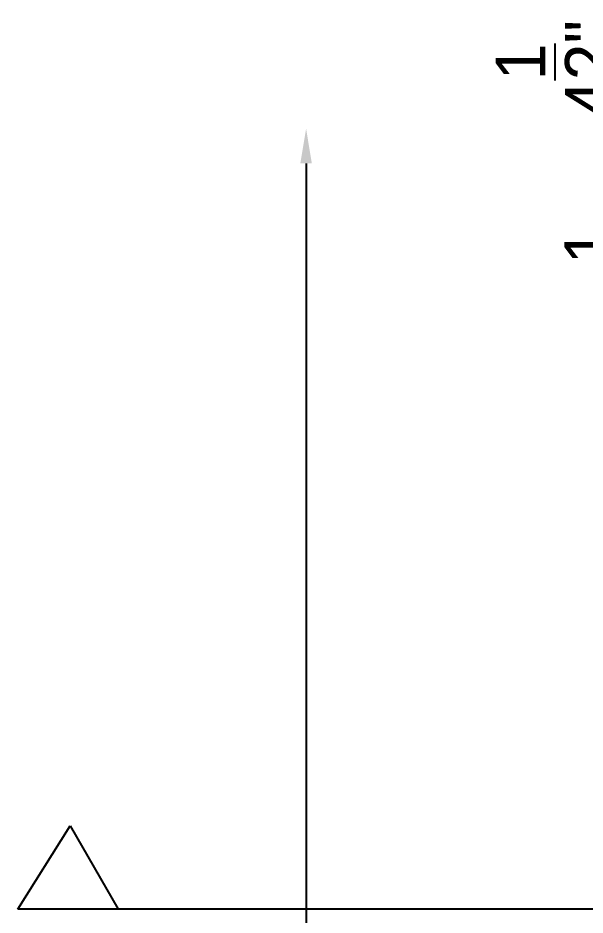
# Model space of a CAD drawing. Header units: millimetres. Extents: x -1636 to 265439, y -57189 to 32701.
# Drawn here: x -421.3 to -306.7, y 475 to 656.2 of the extents above; entities that cross this region are included whole.
import ezdxf

# ---------------------------------------------------------------- set-up
doc = ezdxf.new("R2010")
doc.units = ezdxf.units.MM
for name, color, linetype in [('Dimension', 112, 'Continuous'), ('Rechrge pit', 7, 'Continuous'), ('Section', 242, 'Continuous')]:
    doc.layers.add(name, color=color, linetype=linetype)
doc.dimstyles.new('ISO-25', dxfattribs={"dimtxt": 2.5, "dimasz": 2.5, "dimexe": 1.25, "dimexo": 0.625, "dimtad": 1, "dimdec": 1, "dimlunit": 4, "dimtxsty": 'Standard', "dimcen": 2.5, "dimse1": 1, "dimse2": 1, "dimadec": 0, "dimazin": 0, "dimtfac": 1, "dimtdec": 1, "dimtmove": 0, "dimatfit": 3, "dimfxl": 0, "dimarcsym": 0})

# ---------------------------------------------------------------- blocks, each defined once
blk = doc.blocks.new('*D72')
at = {"layer": 'Defpoints', "color": 0}
for p in [(-1000.24, 4128.46), (-860.17, 4128.46), (-855.67, 4072.96)]:
    blk.add_point(p, dxfattribs=at)
at = {"layer": 'Dimension', "color": 0, "lineweight": -2}
blk.add_line((-1000.24, 4079.96), (-1000.24, 4121.46), dxfattribs=at)
at = {"layer": 'Dimension', "color": 0}
for points in [[(-1001.41, 4121.46), (-999.08, 4121.46), (-1000.24, 4128.46)], [(-1001.41, 4079.96), (-999.08, 4079.96), (-1000.24, 4072.96)]]:
    blk.add_solid(points, dxfattribs=at)
at = {"layer": 'Dimension', "color": 0, "insert": (-1012.58, 4100.71), "char_height": 10, "attachment_point": 5, "rotation": 90}
blk.add_mtext('4\'-7{\\H1x;\\S1/2;}"', dxfattribs=at)
blk = doc.blocks.new('*D73')
at = {"layer": 'Defpoints', "color": 0}
for p in [(-855.67, 4128.46), (-1000.24, 4072.96), (-860.17, 4072.96)]:
    blk.add_point(p, dxfattribs=at)
at = {"layer": 'Dimension', "color": 0, "lineweight": -2}
blk.add_line((-1000.24, 4121.46), (-1000.24, 4079.96), dxfattribs=at)
at = {"layer": 'Dimension', "color": 0}
for points in [[(-1001.41, 4121.46), (-999.08, 4121.46), (-1000.24, 4128.46)], [(-1001.41, 4079.96), (-999.08, 4079.96), (-1000.24, 4072.96)]]:
    blk.add_solid(points, dxfattribs=at)
at = {"layer": 'Dimension', "color": 0, "insert": (-1012.58, 4100.71), "char_height": 10, "attachment_point": 5, "rotation": 90}
blk.add_mtext('4\'-7{\\H1x;\\S1/2;}"', dxfattribs=at)
blk = doc.blocks.new('*D74')
at = {"layer": 'Defpoints', "color": 0}
for p in [(-1000.24, 4128.46), (-860.17, 4128.46), (-860.17, 4072.96)]:
    blk.add_point(p, dxfattribs=at)
at = {"layer": 'Dimension', "color": 0, "lineweight": -2}
blk.add_line((-1000.24, 4079.96), (-1000.24, 4121.46), dxfattribs=at)
at = {"layer": 'Dimension', "color": 0}
for points in [[(-1001.41, 4121.46), (-999.08, 4121.46), (-1000.24, 4128.46)], [(-1001.41, 4079.96), (-999.08, 4079.96), (-1000.24, 4072.96)]]:
    blk.add_solid(points, dxfattribs=at)
at = {"layer": 'Dimension', "color": 0, "insert": (-1012.58, 4100.71), "char_height": 10, "attachment_point": 5, "rotation": 90}
blk.add_mtext('4\'-7{\\H1x;\\S1/2;}"', dxfattribs=at)
blk = doc.blocks.new('*D75')
at = {"layer": 'Defpoints', "color": 0}
for p in [(-1000.24, 4132.96), (-961.17, 4132.96), (-952.17, 4128.46)]:
    blk.add_point(p, dxfattribs=at)
at = {"layer": 'Dimension', "color": 0, "lineweight": -2}
for p, q in [((-1014.14, 4134.88), (-1014.14, 4155.32)), ((-1000.24, 4139.96), (-1000.24, 4146.96)), ((-1000.24, 4130.71), (-1014.14, 4134.88)), ((-1000.24, 4128.46), (-1000.24, 4132.96)), ((-1000.24, 4128.46), (-1000.24, 4132.96)), ((-1000.24, 4121.46), (-1000.24, 4114.46))]:
    blk.add_line(p, q, dxfattribs=at)
at = {"layer": 'Dimension', "color": 0}
for points in [[(-1001.41, 4139.96), (-999.08, 4139.96), (-1000.24, 4132.96)], [(-1001.41, 4121.46), (-999.08, 4121.46), (-1000.24, 4128.46)]]:
    blk.add_solid(points, dxfattribs=at)
at = {"layer": 'Dimension', "color": 0, "insert": (-1026.47, 4145.1), "char_height": 10, "attachment_point": 5, "rotation": 90}
blk.add_mtext('4{\\H1x;\\S1/2;}"', dxfattribs=at)
blk = doc.blocks.new('*D98')
at = {"layer": 'Defpoints', "color": 0}
for p in [(-961.17, 4132.96), (-1076.79, 3592.96), (-961.17, 3592.96)]:
    blk.add_point(p, dxfattribs=at)
at = {"layer": 'Dimension', "color": 0, "lineweight": -2}
blk.add_line((-1076.79, 4125.96), (-1076.79, 3599.96), dxfattribs=at)
at = {"layer": 'Dimension', "color": 0}
for points in [[(-1077.96, 4125.96), (-1075.63, 4125.96), (-1076.79, 4132.96)], [(-1077.96, 3599.96), (-1075.63, 3599.96), (-1076.79, 3592.96)]]:
    blk.add_solid(points, dxfattribs=at)
at = {"layer": 'Dimension', "color": 0, "insert": (-1082.5, 3862.96), "char_height": 10, "attachment_point": 5, "rotation": 90}
blk.add_mtext("45'", dxfattribs=at)
blk = doc.blocks.new('A$C78fcd571')
at = {"layer": 'Dimension'}
for base, p1, p2, picture, middle in [((280.12, 694.31), (328.2, 689.81), (319.2, 694.31), '*D75', (253.9, 696.85)), ((280.12, 689.81), (424.7, 634.31), (420.2, 689.81), '*D72', (267.79, 662.06)), ((280.12, 634.31), (424.7, 689.81), (420.2, 634.31), '*D73', (267.79, 662.06)), ((280.12, 689.81), (420.2, 634.31), (420.2, 689.81), '*D74', (267.79, 662.06))]:
    dim = blk.add_linear_dim(base=base, p1=p1, p2=p2, angle=90, dimstyle='ISO-25', override={"dimtmove": 1}, dxfattribs=at)
    dim.commit()
    dim.dimension.update_dxf_attribs({"geometry": picture, "text_midpoint": middle, "insert": (1280.37, -3438.66)})
dim = blk.add_linear_dim(base=(203.57, 154.31), p1=(319.2, 694.31), p2=(319.2, 154.31), angle=90, dimstyle='ISO-25', dxfattribs=at)
dim.commit()
dim.dimension.update_dxf_attribs({"geometry": '*D98', "text_midpoint": (197.86, 424.31), "insert": (1280.37, -3438.66)})
blk = doc.blocks.new('224')
at = {"layer": 'Section'}
for p, q in [((-421.27, 476.2), (-410.69, 493.06)), ((-410.69, 493.06), (-400.99, 476.2)), ((148.41, 476.2), (-421.27, 476.2))]:
    blk.add_line(p, q, dxfattribs=at)
blk.add_blockref('A$C78fcd571', (-566.62, -60.51))

msp = doc.modelspace()

# ---------------------------------------------------------------- block references
at = {"layer": 'Rechrge pit'}
msp.add_blockref('224', (0, 0), dxfattribs=at)

doc.saveas('drawing.dxf')
